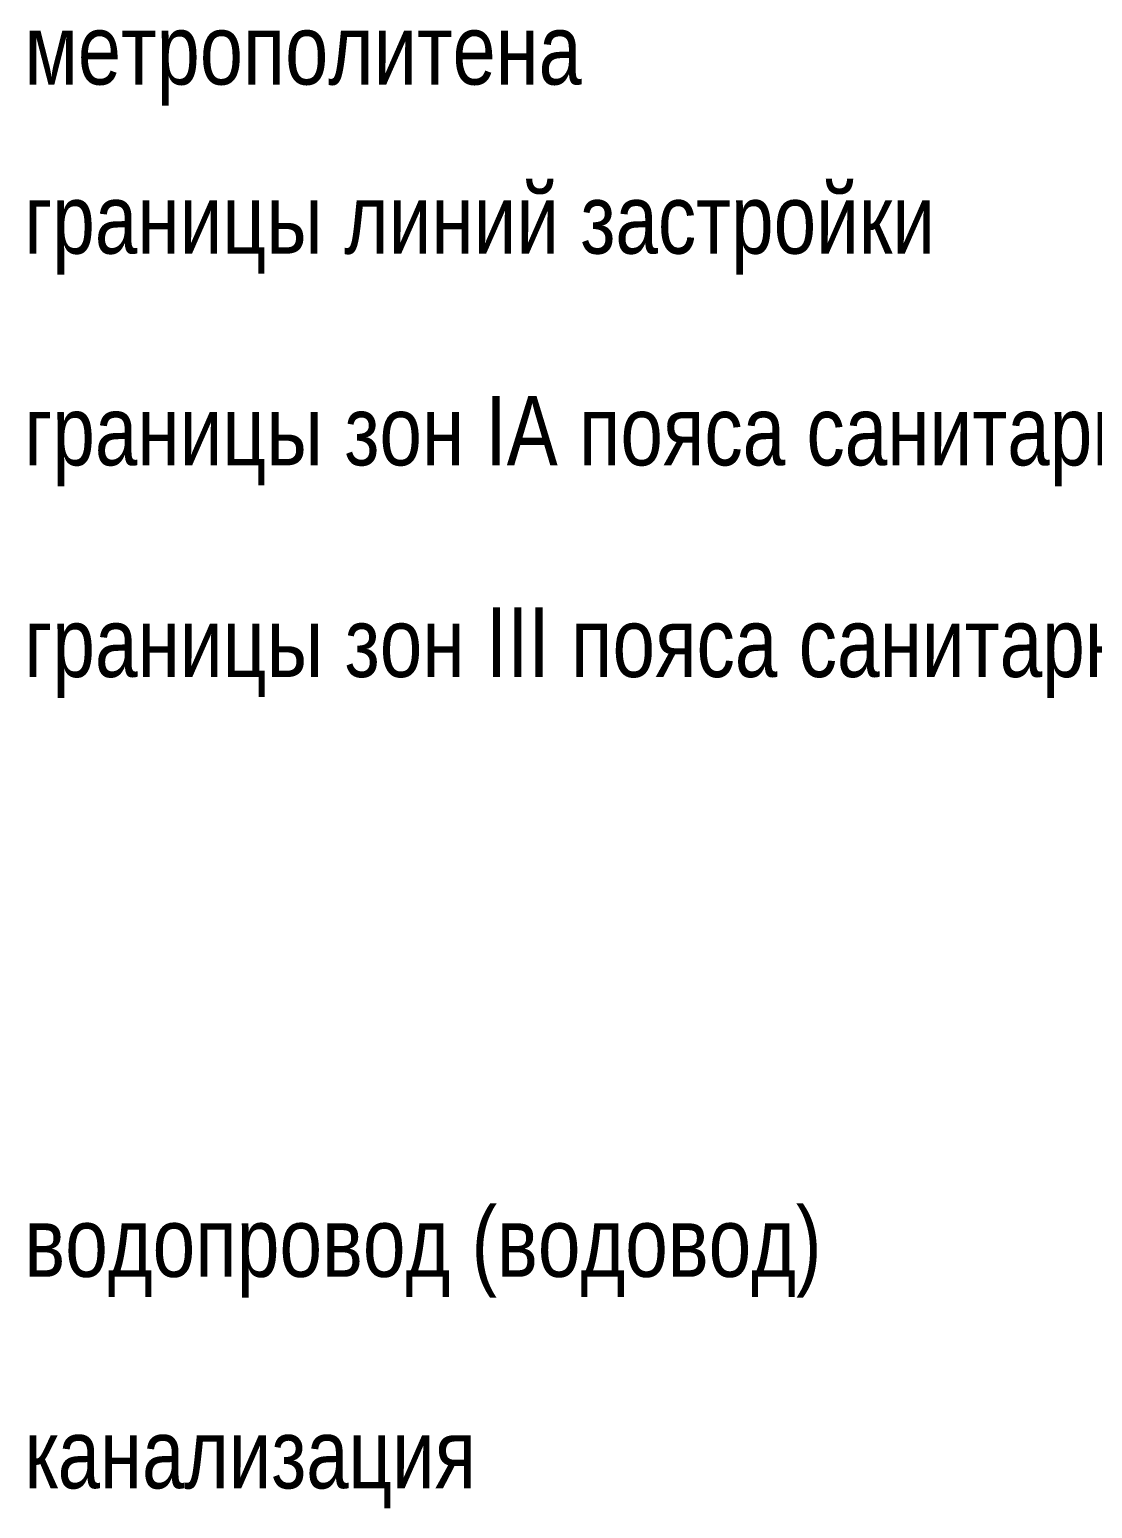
# Model space of a CAD drawing. Extents: x 8646 to 18206, y -17605 to -192.
# Drawn here: x 11079.53 to 11095.66, y -9057.18 to -9034.74 of the extents above; entities that cross this region are included whole.
import ezdxf

# ---------------------------------------------------------------- set-up
doc = ezdxf.new("R2010")
doc.units = 0
doc.layers.get('0').update_dxf_attribs({"linetype": 'CONTINUOUS'})
doc.styles.add('STYLE-ARIAL_NARROW', font='ARIALN.TTF')

msp = doc.modelspace()

# ---------------------------------------------------------------- texts
at = {"color": 8, "linetype": 'CONTINUOUS', "style": 'STYLE-ARIAL_NARROW'}
for s, height, width, p in [('метрополитена', 1.0661, 0.965119, (11079.456, -9035.578)), ('границы линий застройки', 1.05388, 0.96085, (11079.456, -9038.144)), ('границы зон IА пояса санитарной охраны', 1.05436, 0.961019, (11079.456, -9041.356)), ('границы зон III пояса санитарной охраны', 1.05506, 0.961264, (11079.456, -9044.568)), ('водопровод (водовод)', 1.05656, 0.961794, (11079.456, -9053.669)), ('канализация', 1.05082, 0.959765, (11079.456, -9056.879))]:
    msp.add_text(s, height=height, dxfattribs=dict(at, width=width)).set_placement(p)

doc.saveas('drawing.dxf')
